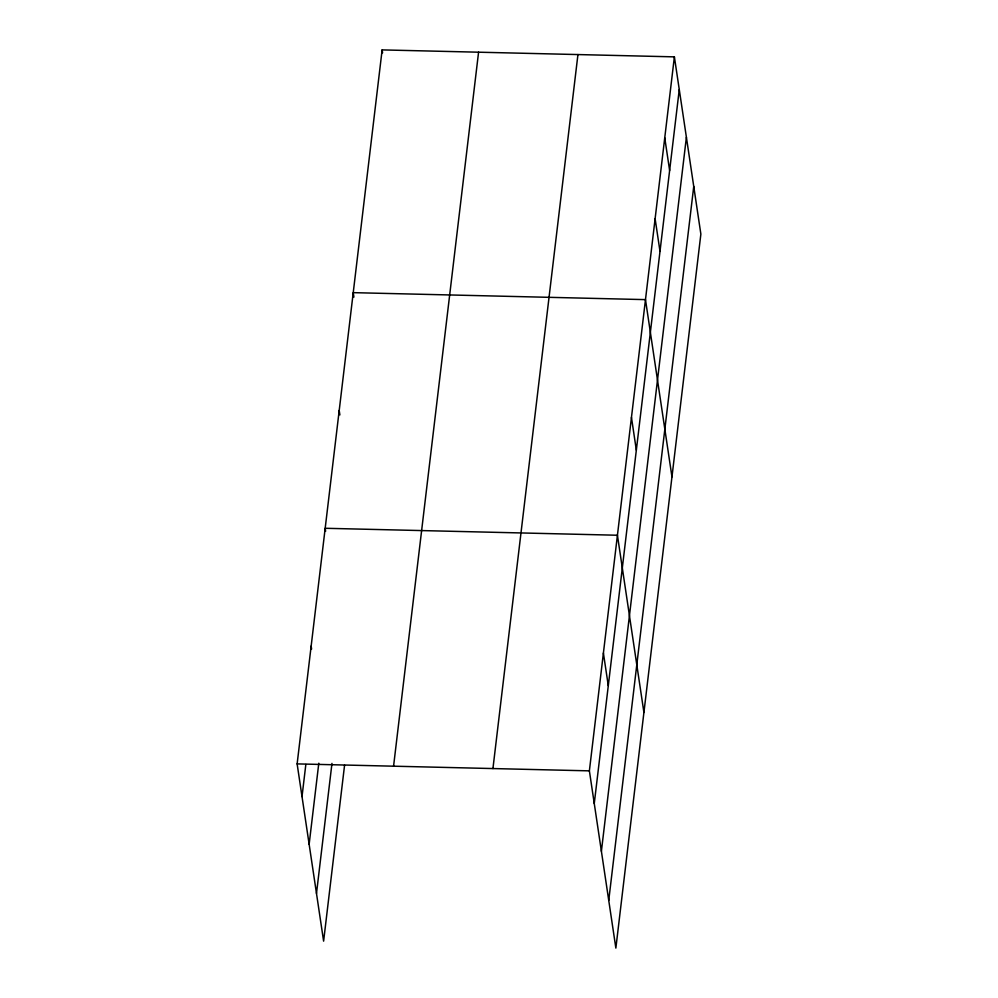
<?xml version="1.0" encoding="UTF-8"?>
<svg xmlns="http://www.w3.org/2000/svg" width="998" height="998" viewBox="0 0 998 998"><rect width="100%" height="100%" fill="white"/><g stroke="black" fill="none" stroke-linecap="round" stroke-linejoin="round"><path stroke-width="1.5" d="M344.572 765.192L323.614 941.139L297.13 763.894L382.134 49.9L674.386 56.861L700.87 234.106L615.866 948.1L589.381 770.855L674.386 56.861M302.02 796.591L305.837 764.468M309.143 844.296L318.799 763.208M316.491 893.435L331.972 763.395M393.574 766.19L478.578 52.195M492.937 768.56L577.942 54.566M594.259 803.565L679.264 89.57M601.395 851.257L686.399 137.262M608.743 900.408L693.747 186.414M297.13 763.894L589.381 770.855M664.743 137.786L669.633 170.483M655.112 218.699L660.002 251.409M671.966 476.869L645.481 299.625L353.23 292.651L353.903 297.117M631.46 417.426L636.337 450.135M643.922 712.485L617.425 535.24L325.186 528.279L325.622 531.248M603.403 653.054L608.293 685.751M382.134 49.9L382.583 52.869M339.208 410.465L339.869 414.931M311.151 646.08L311.601 649.062"/></g></svg>
